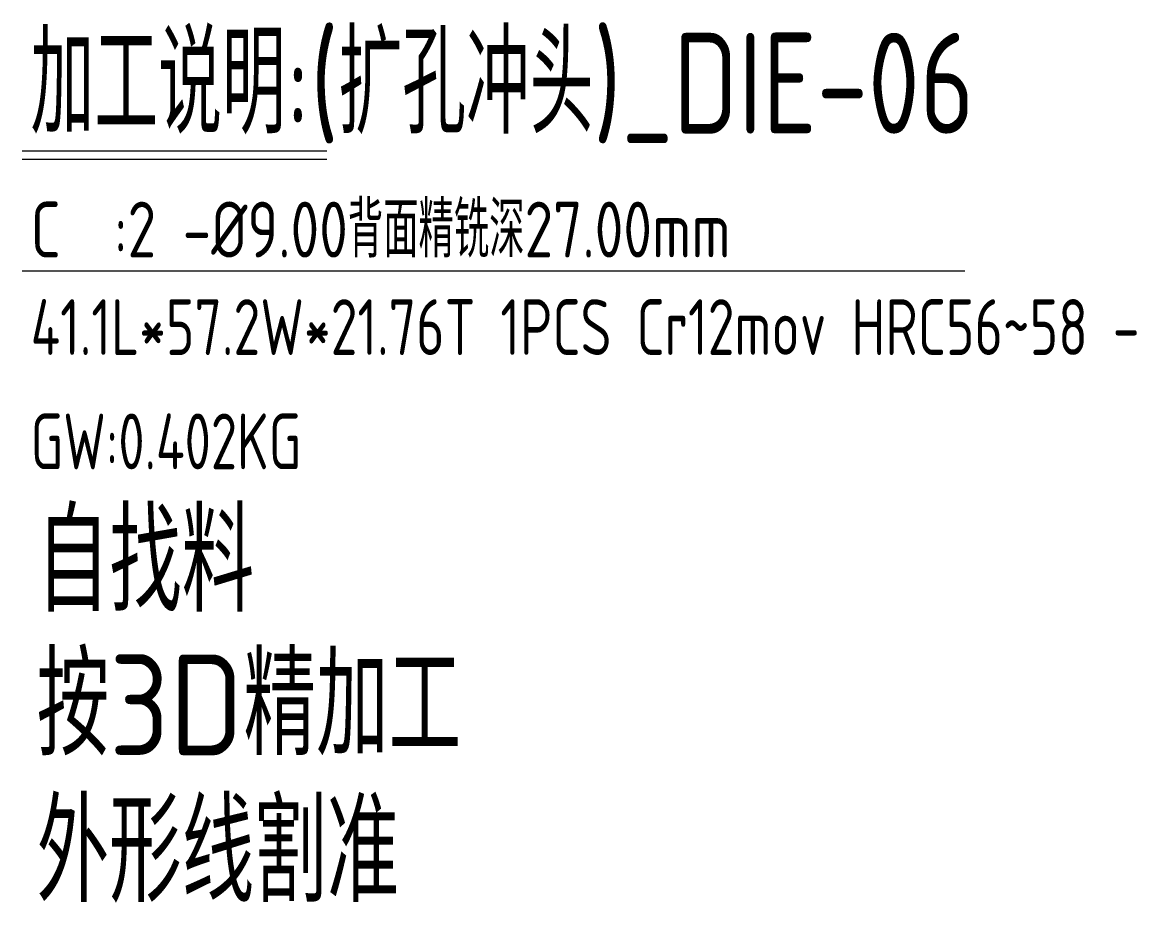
# Model space of a CAD drawing. Header units: millimetres. Extents: x 8768 to 9002, y 34641 to 34834.
# Drawn here: x 8919.8 to 9001.7, y 34733.8 to 34798.5 of the extents above; entities that cross this region are included whole.
import ezdxf

# ---------------------------------------------------------------- set-up
doc = ezdxf.new("R2010")
doc.units = ezdxf.units.MM
doc.layers.add('DIM', color=4, linetype='Continuous', lineweight=20)
doc.styles.add('chinesef_fs', font='gbenor.shx', dxfattribs={"bigfont": 'gbcbig.shx'})
doc.styles.add('gbenor', font='gbenor.shx', dxfattribs={"bigfont": 'gbcbig.shx'})

msp = doc.modelspace()

# ---------------------------------------------------------------- linework, layer by layer
at = {"layer": 'DIM', "color": 8, "linetype": 'Continuous', "lineweight": 5}
for p, q in [((8919.843, 34789.031), (8942.22, 34789.031)), ((8919.843, 34788.415), (8942.22, 34788.415)), ((8919.843, 34780.222), (8989.087, 34780.222))]:
    msp.add_line(p, q, dxfattribs=at)

# ---------------------------------------------------------------- texts
at = {"layer": 'DIM', "color": 4, "lineweight": 5, "style": 'chinesef_fs'}
for s, height, width, p in [('加工说明:(扩孔冲头)_DIE-06', 7.4, 0.8794, (8920.45, 34790.308)), ('41.1L*57.2W*21.76T 1PCS Cr12mov HRC56~58 -', 4.1, 0.825, (8920.458, 34774.04)), ('GW:0.402KG', 4.1, 0.8055, (8920.458, 34765.642))]:
    msp.add_text(s, height=height, dxfattribs=dict(at, width=width)).set_placement(p)
at = {"layer": 'DIM', "color": 2, "lineweight": 5, "style": 'chinesef_fs', "width": 0.8795}
msp.add_text('C  :2 -%%c9.00背面精铣深27.00mm', height=4.1, dxfattribs=at).set_placement((8920.458, 34781.205))
at = {"layer": 'DIM', "color": 6, "lineweight": 5, "style": 'gbenor'}
msp.add_text('自找料', height=7.4, dxfattribs=at).set_placement((8920.898, 34755.186))
at = {"layer": 'DIM', "color": 2, "lineweight": 5, "style": 'gbenor'}
msp.add_text('按3D精加工', height=7.4, dxfattribs=at).set_placement((8920.898, 34744.636))
at = {"layer": 'DIM', "color": 1, "lineweight": 5, "style": 'gbenor'}
msp.add_text('外形线割准', height=7.4, dxfattribs=at).set_placement((8920.898, 34733.855))

doc.saveas('drawing.dxf')
